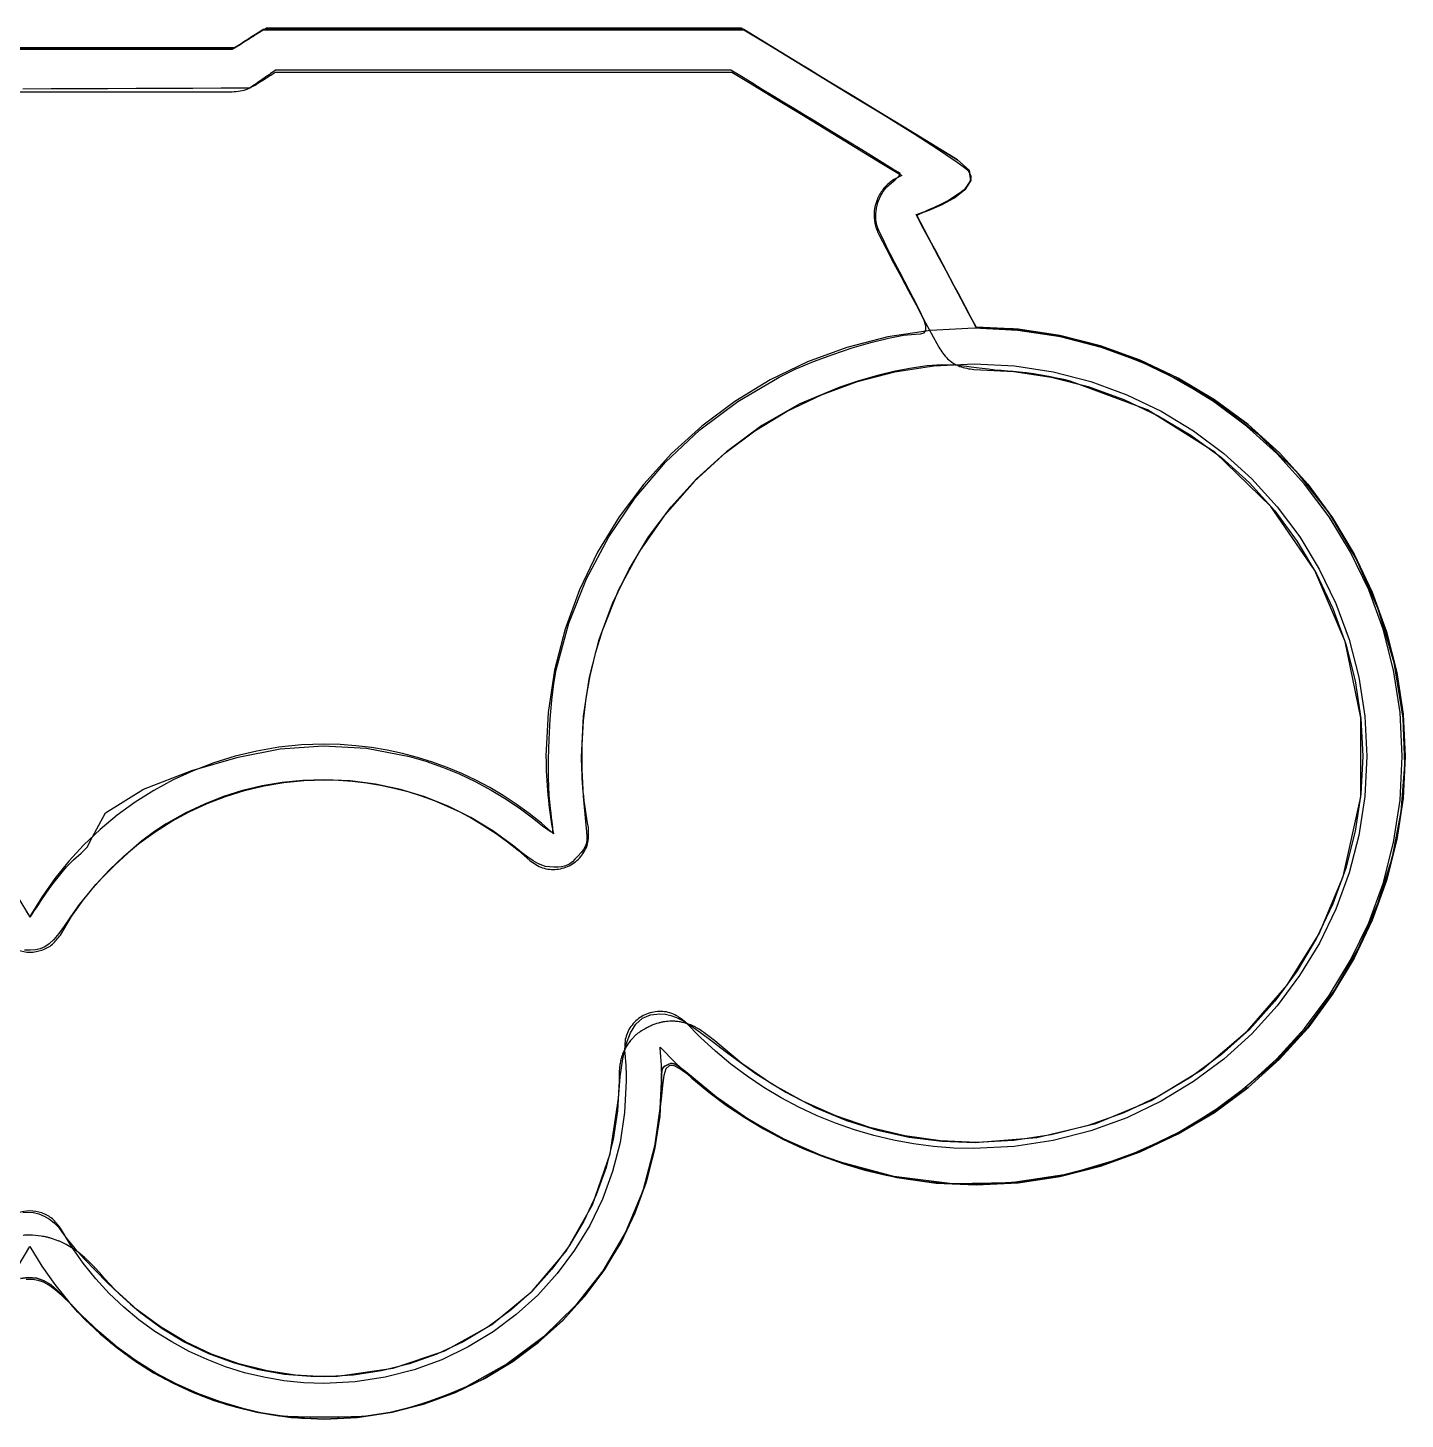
# Model space of a CAD drawing. Extents: x -76 to 72, y -38 to 37.
# Drawn here: x -2.1 to 72.2, y -38.5 to 36.7 of the extents above; entities that cross this region are included whole.
import ezdxf

# ---------------------------------------------------------------- set-up
doc = ezdxf.new("R2010")
doc.units = 0
for name, color, linetype in [('base', 7, 'CONTINUOUS'), ('other', 7, 'CONTINUOUS'), ('wall', 7, 'CONTINUOUS')]:
    doc.layers.add(name, color=color, linetype=linetype)

msp = doc.modelspace()

# ---------------------------------------------------------------- linework, layer by layer
at = {"layer": 'base', "color": 3}
msp.add_lwpolyline([(-2.505406, 35.49271), (0.356874, 35.49271), (3.219154, 35.49271), (6.081444, 35.49271), (8.943724, 35.49271), (9.151914, 35.625), (9.360114, 35.75729), (9.568304, 35.88958), (9.776504, 36.02187), (9.984694, 36.15417), (10.192884, 36.28646), (10.401084, 36.41875), (10.609274, 36.55104), (13.851044, 36.55104), (17.092814, 36.55104), (20.334584, 36.55104), (23.576354, 36.55104), (26.818134, 36.55104), (30.059904, 36.55104), (33.301674, 36.55104), (36.543444, 36.55104), (37.983964, 35.67324), (39.424484, 34.79545), (40.865004, 33.91765), (42.305524, 33.03986), (43.746044, 32.16206), (45.186564, 31.28427), (46.627084, 30.40647), (48.067604, 29.52868), (48.698364, 28.95853), (48.786764, 28.41487), (48.474044, 27.91295), (47.901454, 27.46806), (47.210244, 27.09545), (46.541634, 26.81039), (46.036894, 26.62817), (45.837264, 26.56407), (46.241734, 25.80467), (46.646204, 25.04528), (47.050674, 24.28588), (47.455144, 23.52649), (47.859624, 22.7671), (48.264094, 22.0077), (48.668564, 21.24831), (49.073334, 20.4894), (51.341214, 20.37376), (53.585684, 20.03246), (55.786794, 19.47377), (57.924614, 18.70593), (59.979224, 17.73719), (61.930684, 16.57581), (63.759064, 15.23005), (65.444434, 13.70815), (66.966334, 12.02278), (68.312104, 10.1944), (69.473474, 8.24295), (70.442214, 6.18834), (71.210054, 4.05051), (71.768744, 1.8494), (72.110044, -0.39506), (72.225684, -2.66294), (72.110044, -4.93083), (71.768744, -7.17529), (71.210044, -9.3764), (70.442204, -11.51422), (69.473474, -13.56883), (68.312094, -15.52029), (66.966334, -17.34867), (65.444434, -19.03404), (63.759064, -20.55594), (61.930684, -21.90171), (59.979224, -23.06309), (57.924624, -24.03182), (55.786794, -24.79966), (53.585684, -25.35836), (51.341224, -25.69965), (49.073334, -25.81529), (46.927234, -25.7117), (44.801134, -25.40573), (42.711914, -24.90436), (40.676464, -24.21458), (38.711664, -23.34338), (36.834384, -22.29774), (35.061514, -21.08467), (33.409924, -19.71114), (33.201214, -19.5493), (33.033764, -19.42648), (32.898444, -19.33978), (32.786114, -19.28638), (32.687614, -19.26348), (32.593914, -19.26848), (32.495814, -19.29778), (32.384134, -19.34898), (32.289634, -19.39888), (32.218934, -19.44718), (32.168534, -19.50398), (32.134934, -19.57938), (32.114834, -19.68344), (32.104734, -19.82631), (32.100734, -20.01808), (32.100324, -20.26886), (32.009424, -22.0509), (31.741084, -23.81449), (31.301864, -25.54398), (30.698264, -27.22371), (29.936794, -28.83804), (29.023964, -30.37132), (27.966294, -31.80791), (26.770284, -33.13215), (25.445924, -34.32798), (24.009284, -35.38543), (22.475994, -36.29801), (20.861684, -37.05922), (19.182004, -37.66254), (17.452574, -38.1015), (15.689024, -38.36957), (13.907004, -38.46027), (12.125074, -38.36937), (10.361534, -38.10121), (8.632044, -37.66223), (6.952284, -37.05894), (5.337904, -36.2978), (3.804574, -35.3853), (2.367964, -34.32791), (1.043724, -33.13213), (0.611414, -32.67977), (0.223364, -32.25003), (-0.136196, -31.8548), (-0.483046, -31.50596), (-0.832946, -31.21543), (-1.201686, -30.99508), (-1.605026, -30.85681), (-2.058756, -30.81251), (-2.492066, -30.86681)], dxfattribs=at)
at = {"layer": 'other', "color": 7}
for points in [[(-2.491999, -30.86636), (-2.05895, -30.81206), (-1.605232, -30.85596), (-1.201639, -30.99445), (-0.833185, -31.21459), (-0.483338, -31.50553), (-0.136072, -31.85435), (0.223081, -32.24915), (0.61117, -32.6791), (1.043702, -33.13127), (2.36817, -34.32706), (3.804775, -35.38488), (5.338014, -36.29697), (6.952385, -37.05816), (8.63187, -37.66174), (10.361481, -38.10048), (12.125196, -38.36868), (13.907001, -38.45958), (15.688803, -38.36868), (17.45252, -38.10099), (19.182131, -37.66174), (20.861613, -37.05868), (22.475987, -36.29749), (24.009226, -35.38488), (25.445829, -34.32758), (26.770296, -33.13127), (27.966091, -31.80732), (29.023906, -30.37072), (29.936512, -28.83748), (30.698223, -27.2231), (31.301804, -25.5431), (31.741052, -23.81401), (32.009252, -22.05029), (32.100202, -20.26797), (32.100732, -20.01734), (32.104832, -19.82562), (32.114632, -19.683), (32.134792, -19.57861), (32.168382, -19.50321), (32.219022, -19.44691), (32.289302, -19.39831), (32.383872, -19.34871), (32.495494, -19.29751), (32.593674, -19.26801), (32.687724, -19.26301), (32.785904, -19.28571), (32.898558, -19.33941), (33.033435, -19.42571), (33.200866, -19.5487), (33.409638, -19.71045), (35.061218, -21.084), (36.834235, -22.29685), (38.711642, -23.34278), (40.67638, -24.21405), (42.711914, -24.90393), (44.801191, -25.40519), (46.927161, -25.71111), (49.073283, -25.81447), (51.341361, -25.69923), (53.585667, -25.35764), (55.786567, -24.79902), (57.924421, -24.03111), (59.979078, -23.0627), (61.93038, -21.90101), (63.759206, -20.55535), (65.444377, -19.03348), (66.966247, -17.3478), (68.311902, -15.51949), (69.473587, -13.56818), (70.442004, -11.51353), (71.209915, -9.37568), (71.768538, -7.17478), (72.110117, -4.92995), (72.225357, -2.66239), (72.110117, -0.39431), (71.768538, 1.85), (71.209915, 4.05141), (70.442004, 6.18875), (69.473587, 8.2434), (68.311902, 10.19522), (66.966247, 12.02354), (65.444377, 13.7087), (63.759206, 15.23057), (61.93038, 16.57623), (59.979078, 17.73791), (57.924421, 18.70633), (55.786567, 19.47424), (53.585667, 20.03286), (51.341361, 20.37445), (49.073283, 20.4902), (48.668656, 21.24933), (48.264029, 22.00897), (47.859404, 22.7681), (47.455293, 23.52774), (47.050666, 24.28687), (46.646041, 25.04651), (46.241414, 25.80564), (45.837305, 26.56528), (46.036774, 26.62938), (46.541655, 26.8118), (47.210347, 27.09654), (47.901261, 27.46912), (48.473836, 27.91406), (48.786478, 28.41584), (48.698108, 28.95999), (48.067654, 29.52998), (46.626916, 30.40745), (45.186693, 31.28543), (43.745955, 32.16341), (42.305217, 33.04088), (40.864994, 33.91886), (39.424256, 34.79684), (37.984034, 35.67431), (36.543293, 36.55229), (33.301631, 36.55229), (30.059969, 36.55229), (26.817789, 36.55229), (23.576127, 36.55229), (20.334463, 36.55229), (17.092801, 36.55229), (13.85114, 36.55229), (10.608959, 36.55229), (10.401222, 36.42), (10.192965, 36.28771), (9.984709, 36.15542), (9.776453, 36.02312), (9.568197, 35.89083), (9.359941, 35.75854), (9.151685, 35.62625), (8.943428, 35.49396), (6.081682, 35.49396), (3.219324, 35.49396), (0.356969, 35.49396), (-2.505389, 35.49396)], [(10.169785, 33.56102), (10.377007, 33.69176), (10.582162, 33.8225), (10.585762, 33.8245), (10.795052, 33.95731), (11.003825, 34.09011)], [(11.013625, 34.09611), (11.208961, 34.22064), (11.275111, 34.26194), (13.851698, 34.26194), (17.093878, 34.26194), (20.333989, 34.26194), (23.576169, 34.26194), (26.818347, 34.26194), (30.060527, 34.26194), (33.300639, 34.26194), (35.900482, 34.26194), (36.792932, 33.71881), (36.792932, 33.71681), (38.232123, 32.83986), (38.234223, 32.83986), (39.67393, 31.96498), (41.111051, 31.08596), (41.115151, 31.08396), (42.556407, 30.2065), (43.996111, 29.32955), (43.996111, 29.32755), (45.072016, 28.67333)], [(-13.955357, 33.20342), (-11.091967, 33.20342), (-8.230644, 33.20342), (-5.367252, 33.20342), (-2.505929, 33.20342), (0.357463, 33.20342), (3.218787, 33.20342), (6.082179, 33.20342), (8.943502, 33.20342)], [(43.818346, 25.48954), (44.222454, 24.7299), (44.627082, 23.96974), (45.03119, 23.2101), (45.435302, 22.45045), (45.839926, 21.69081), (45.839926, 21.68881), (46.244038, 20.93124), (46.648146, 20.17314), (46.650246, 20.16914), (47.056424, 19.40898)], [(-2.614577, -30.19195), (-1.977923, -29.14033), (-1.34127, -30.19195), (-0.641055, -31.19034), (0.119106, -32.13343), (0.935594, -33.01917), (1.805309, -33.84599), (2.725149, -34.61132), (3.690981, -35.31308), (4.699705, -35.94974), (5.74822, -36.51921), (6.832392, -37.01892), (7.949635, -37.44784), (9.095818, -37.80285), (10.26784, -38.08294), (11.462082, -38.28551), (12.674929, -38.40902), (13.903794, -38.45092), (15.765696, -38.35692), (17.57437, -38.08096), (19.32, -37.6319), (20.993284, -37.01953), (22.585435, -36.25265), (24.087152, -35.34056), (25.489134, -34.29205), (26.782594, -33.11641), (27.958233, -31.82295), (29.006748, -30.42045), (29.919354, -28.91873), (30.68623, -27.32658), (31.298598, -25.6533), (31.747665, -23.90767), (32.023617, -22.09951), (32.117667, -20.23709), (32.117137, -20.1203), (32.116037, -20.00351), (32.113937, -19.88673), (32.111337, -19.76994), (32.108237, -19.65315), (32.104137, -19.53636), (32.098937, -19.41957), (32.093237, -19.3033), (32.087037, -19.18651), (32.080337, -19.06972), (32.072037, -18.95345), (32.063237, -18.83718), (32.053937, -18.72039), (32.044137, -18.60412), (32.033287, -18.48784), (32.021407, -18.37157), (32.861665, -19.2325), (33.741199, -20.04485), (34.657938, -20.8076), (35.609302, -21.52022), (36.593738, -22.18064), (37.609179, -22.78887), (38.652527, -23.34336), (39.722745, -23.84359), (40.816736, -24.28904), (41.932947, -24.67765), (43.068796, -25.00941), (44.222728, -25.28278), (45.391649, -25.49672), (46.574006, -25.65123), (47.767732, -25.74473), (48.970242, -25.77573), (51.332373, -25.65636), (53.62629, -25.30651), (55.840624, -24.73704), (57.962977, -23.96034), (59.982491, -22.98727), (61.887285, -21.83024), (63.665986, -20.5006), (65.306712, -19.00922), (66.797578, -17.36849), (68.127729, -15.59031), (69.284765, -13.68551), (70.257831, -11.666), (71.034529, -9.54313), (71.604005, -7.32931), (71.953852, -5.0354), (72.073225, -2.67327), (71.953852, -0.31114), (71.604005, 1.98278), (71.034529, 4.1966), (70.257831, 6.31947), (69.284765, 8.33898), (68.127729, 10.24378), (66.797578, 12.02248), (65.306712, 13.66321), (63.665986, 15.15407), (61.887285, 16.48422), (59.982491, 17.64126), (57.962977, 18.61432), (55.840624, 19.39102), (53.62629, 19.96049), (51.332373, 20.31034), (48.970242, 20.42972), (46.608114, 20.31034), (44.314197, 19.96049), (42.100378, 19.39102), (39.97751, 18.61432), (37.957995, 17.64126), (36.053202, 16.48422), (34.274498, 15.15407), (32.633772, 13.66321), (31.142908, 12.02248), (29.812755, 10.24378), (28.655722, 8.33898), (27.682653, 6.31947), (26.905958, 4.1966), (26.336482, 1.98278), (25.986634, -0.31114), (25.86726, -2.67327), (25.86936, -2.93682), (25.87456, -3.19985), (25.88336, -3.4634), (25.89474, -3.72643), (25.90921, -3.98895), (25.92678, -4.25198), (25.94744, -4.51398), (25.9707, -4.7765), (25.99757, -5.03798), (26.02703, -5.29998), (26.05907, -5.56095), (26.09473, -5.82191), (26.13297, -6.08236), (26.17431, -6.34229), (26.21875, -6.60222), (26.26577, -6.86112), (25.622917, -6.29423), (24.956292, -5.76042), (24.26796, -5.25967), (23.558958, -4.79303), (22.830322, -4.3605), (22.083597, -3.96311), (21.320337, -3.60138), (20.541057, -3.2753), (19.747823, -2.98591), (18.94167, -2.73373), (18.123633, -2.51824), (17.29526, -2.3415), (16.457584, -2.20249), (15.612158, -2.10329), (14.760531, -2.04279), (13.903217, -2.02259), (12.675386, -2.06449), (11.462542, -2.18748), (10.268816, -2.39005), (9.09731, -2.66962), (7.951643, -3.02515), (6.834916, -3.45304), (5.750743, -3.95275), (4.702747, -4.5217), (3.694539, -5.15784), (2.728707, -5.85961), (1.808867, -6.6239), (0.939153, -7.45021), (0.122664, -8.33542), (-0.637497, -9.278), (-1.337711, -10.27536), (-1.974881, -11.32646), (-2.612053, -10.27536)], [(28.156356, -6.521), (28.111396, -6.26882), (28.070576, -6.02853), (28.033366, -5.79805), (27.998226, -5.55207), (27.998226, -5.55154), (27.998226, -5.55101), (27.998226, -5.55048), (27.998226, -5.54995), (27.963086, -5.31173), (27.935696, -5.07918), (27.908306, -4.83113), (27.882986, -4.59084), (27.861296, -4.35881), (27.843726, -4.11645), (27.828226, -3.8684), (27.812716, -3.62604), (27.802916, -3.39195), (27.795116, -3.15165), (27.791016, -2.90722), (27.788916, -2.71395), (27.900538, -0.50685), (28.22248, 1.59845), (28.743897, 3.62571), (29.454965, 5.57133), (30.347418, 7.42083), (31.406267, 9.16698), (32.626864, 10.79789), (33.994223, 12.30167), (35.500072, 13.66851), (37.128914, 14.88963), (38.877129, 15.95209), (40.728694, 16.84248), (42.669662, 17.55355), (44.698995, 18.07496), (46.802742, 18.39536), (48.970568, 18.50491), (51.138913, 18.39536), (53.242142, 18.07496), (55.271477, 17.55355), (57.212961, 16.84248), (59.064525, 15.95209), (60.812741, 14.88963), (62.441582, 13.66851), (63.947432, 12.30167), (65.314275, 10.79789), (66.535388, 9.16698), (67.593721, 7.42083), (68.486174, 5.57133), (69.197241, 3.62571), (69.718656, 1.59845), (70.041117, -0.50685), (70.150154, -2.67313), (70.041117, -4.84095), (69.718656, -6.9447), (69.197241, -8.97403), (68.486174, -10.91914), (67.595787, -12.76863), (66.533321, -14.51478), (65.314275, -16.14362), (63.947432, -17.64947), (62.441582, -19.01683), (60.810672, -20.23743), (59.064525, -21.29628), (57.215027, -22.18873), (55.269408, -22.8998), (53.242142, -23.42121), (51.136844, -23.74316), (48.947314, -23.85478), (47.867277, -23.82528), (46.773288, -23.73948), (45.691182, -23.59892), (44.617347, -23.40152), (43.558498, -23.1514), (42.519283, -22.84858), (41.494023, -22.48943), (40.492016, -22.08325), (39.511714, -21.62436), (38.554668, -21.11432), (37.622941, -20.55776), (36.720672, -19.95211), (35.849407, -19.29996), (35.007598, -18.60078), (34.200929, -17.85664), (33.396325, -17.03033)], [(48.959148, 18.20233), (51.111473, 18.09278), (53.130987, 17.78427), (55.116913, 17.28042), (57.047027, 16.58693), (58.902211, 15.71204), (60.665929, 14.66301), (62.310272, 13.45223), (63.824392, 12.08488), (65.191232, 10.57127), (66.402529, 8.92693), (67.448978, 7.16683), (68.324375, 5.30958), (69.019422, 3.37791), (69.523269, 1.39354), (69.830228, -0.62804), (69.935648, -2.66513), (69.830228, -4.70221), (69.523269, -6.72379), (69.019422, -8.70817), (68.324375, -10.63984), (67.448978, -12.49709), (66.402529, -14.25667), (65.191232, -15.90153), (63.824392, -17.41513), (62.310272, -18.78249), (60.665929, -19.99327), (58.902211, -21.0423), (57.047027, -21.91718), (55.116913, -22.61016), (53.130987, -23.11452), (51.111473, -23.42303), (49.070255, -23.52639), (47.14634, -23.43289), (45.23018, -23.15746), (43.347606, -22.70632), (41.509477, -22.08311), (39.732323, -21.294), (38.038887, -20.35246), (36.443119, -19.25899), (34.873187, -17.95416)], [(-0.331826, -12.32335), (0.271239, -11.32754), (0.89859, -10.43509), (1.578135, -9.59122), (2.30884, -8.80005), (3.086054, -8.06211), (3.908225, -7.37843), (4.773288, -6.74953), (5.67556, -6.18109), (6.613487, -5.67104), (7.58397, -5.22611), (8.580291, -4.84112), (9.605551, -4.52486), (10.654066, -4.27268), (11.720667, -4.09336), (12.806906, -3.98381), (13.914333, -3.94451), (14.669843, -3.96411), (15.435687, -4.01681), (16.18758, -4.10461), (16.935337, -4.22967), (17.677927, -4.3878), (18.410183, -4.58107), (19.131069, -4.80586), (19.838002, -5.0658), (20.539251, -5.3588), (21.222413, -5.68075), (21.886972, -6.03421), (22.541197, -6.42334), (23.175784, -6.83933), (23.79125, -7.2884), (24.385012, -7.76485), (24.992209, -8.30177)], [(31.546769, -17.21812), (31.435666, -17.26882)], [(31.935378, -17.07959), (31.837708, -17.10909)], [(32.544639, -16.98159), (32.451109, -16.98759)], [(33.310489, -17.06169), (33.210749, -17.03789)], [(33.908386, -17.28805), (33.796764, -17.23325)], [(30.515303, -17.92146), (30.464663, -17.97776)], [(31.019667, -17.49772), (30.949387, -17.54422)], [(31.312674, -17.32982), (31.216554, -17.38042)], [(34.263404, -17.49891), (34.129043, -17.41311)], [(34.552792, -17.7061), (34.384842, -17.58311)], [(34.812207, -17.90556), (34.603432, -17.7433)], [(30.070373, -18.59116), (30.036783, -18.66766)], [(30.109187, -18.5677), (30.121067, -18.68087), (30.130867, -18.78057), (30.138667, -18.86427), (30.146467, -18.96397)], [(29.832135, -19.52859), (29.822335, -19.67121)], [(29.886405, -19.15755), (29.867275, -19.26142)], [(30.148567, -18.99707), (30.156367, -19.09887), (30.164167, -19.19807), (30.170367, -19.29777), (30.176067, -19.39957), (30.179667, -19.50086), (30.183767, -19.60056)], [(30.191567, -19.83516), (30.195667, -19.93645), (30.195667, -20.01865), (30.195667, -20.11993), (30.195667, -20.18863), (30.109367, -21.90532), (29.863389, -23.52228), (29.462894, -25.08291), (28.914093, -26.57894), (28.228862, -28.00108), (27.414443, -29.34466), (26.476516, -30.59885), (25.423866, -31.75692), (24.265798, -32.80957), (23.012128, -33.74698), (21.668023, -34.56347), (20.246404, -35.24921), (18.75037, -35.79388), (17.189744, -36.19644), (15.57227, -36.44242), (13.888652, -36.52612), (12.804998, -36.49102), (11.720825, -36.38198), (10.652676, -36.20008), (9.603643, -35.94997), (8.580449, -35.63164), (7.579993, -35.24716), (6.609509, -34.79965), (5.672101, -34.29218), (4.76983, -33.72168), (3.904251, -33.09484), (3.084145, -32.41116), (2.304863, -31.67116), (1.576227, -30.87999), (0.894615, -30.03405), (0.26778, -29.14159), (-0.333734, -28.14527)], [(29.812535, -20.00344), (29.812535, -20.20446), (29.730365, -21.82194), (29.494206, -23.36086), (29.111282, -24.8786), (28.582116, -26.34931), (27.916006, -27.76318), (27.115022, -29.10676), (26.191563, -30.36095), (25.150285, -31.51334), (23.995833, -32.5541), (22.742161, -33.48014), (21.400125, -34.27699), (19.984192, -34.94465), (18.511413, -35.47382), (16.997811, -35.85674), (15.458886, -36.09342), (13.908075, -36.17142), (12.355199, -36.09132), (10.816276, -35.85671), (9.302672, -35.47224), (7.827826, -34.94255), (6.411892, -34.27696), (5.070373, -33.48011), (3.816184, -32.55407), (2.640545, -31.49367), (2.289147, -31.12418), (1.919662, -30.71645), (1.913972, -30.71045), (1.554865, -30.3137)], [(29.818235, -19.78077), (29.814635, -19.97404)], [(30.185867, -19.63156), (30.189467, -19.71786), (30.189467, -19.80156)], [(-1.378806, -28.57944), (-1.832008, -28.53444)], [(-0.458966, -28.8311), (-0.863075, -28.69261)], [(0.342017, -29.25123), (-0.027468, -29.03057)], [(0.976604, -29.74113), (0.626757, -29.45225)], [(1.49027, -30.245), (1.144554, -29.89564)]]:
    msp.add_lwpolyline(points, dxfattribs=at)
for points, knots in [([(11.003825, 34.09011), (11.004915, 34.090774), (11.007096, 34.092103), (11.010362, 34.094103), (11.012537, 34.095441), (11.013625, 34.09611)], [0, 0, 0, 0, 0.00383, 0.007661, 0.011491, 0.011491, 0.011491, 0.011491]), ([(8.943502, 33.20342), (9.087381, 33.211685), (9.374511, 33.22818), (9.793026, 33.350225), (10.044016, 33.490653), (10.169785, 33.56102)], [0, 0, 0, 0, 0.431506, 0.861128, 1.292634, 1.292634, 1.292634, 1.292634]), ([(45.072016, 28.67333), (44.875829, 28.582625), (44.485323, 28.402078), (44.023655, 27.938088), (43.700837, 27.374533), (43.552745, 26.742177), (43.57411, 26.087984), (43.736675, 25.689656), (43.818346, 25.48954)], [0, 0, 0, 0, 0.644078, 1.282028, 1.926106, 2.570184, 3.208135, 3.852213, 3.852213, 3.852213, 3.852213]), ([(47.056424, 19.40898), (47.203754, 19.190547), (47.496373, 18.756709), (48.181557, 18.322186), (48.698748, 18.242467), (48.959148, 18.20233)], [0, 0, 0, 0, 0.785025, 1.55917, 2.344194, 2.344194, 2.344194, 2.344194]), ([(24.992209, -8.30177), (25.212691, -8.453777), (25.649363, -8.754831), (26.465481, -8.826422), (27.235759, -8.586724), (27.84036, -8.052645), (28.202648, -7.317852), (28.171887, -6.788352), (28.156356, -6.521)], [0, 0, 0, 0, 0.791867, 1.568317, 2.360184, 3.152052, 3.928502, 4.720369, 4.720369, 4.720369, 4.720369]), ([(-3.618964, -12.32135), (-3.48619, -12.498315), (-3.222472, -12.849807), (-2.631075, -13.170722), (-1.975982, -13.287465), (-1.320748, -13.17152), (-0.72896, -12.851324), (-0.464815, -12.500153), (-0.331826, -12.32335)], [0, 0, 0, 0, 0.657145, 1.305234, 1.962378, 2.619523, 3.267612, 3.924757, 3.924757, 3.924757, 3.924757]), ([(33.396325, -17.03033), (33.187911, -16.862706), (32.775131, -16.530714), (31.967667, -16.398848), (31.182636, -16.580008), (30.540355, -17.066392), (30.123942, -17.770656), (30.114137, -18.300287), (30.109187, -18.5677)], [0, 0, 0, 0, 0.790878, 1.566393, 2.357271, 3.148149, 3.923664, 4.714542, 4.714542, 4.714542, 4.714542]), ([(31.435666, -17.26882), (31.421839, -17.275269), (31.394186, -17.288167), (31.353178, -17.308505), (31.326176, -17.322715), (31.312674, -17.32982)], [0, 0, 0, 0, 0.04577, 0.091537, 0.137306, 0.137306, 0.137306, 0.137306]), ([(31.837708, -17.10909), (31.804742, -17.11944), (31.738819, -17.140136), (31.641707, -17.176529), (31.578418, -17.204255), (31.546769, -17.21812)], [0, 0, 0, 0, 0.103646, 0.207265, 0.31091, 0.31091, 0.31091, 0.31091]), ([(32.451109, -16.98759), (32.392964, -16.99253), (32.276717, -17.002406), (32.104136, -17.033193), (31.991644, -17.064121), (31.935378, -17.07959)], [0, 0, 0, 0, 0.175008, 0.349888, 0.524895, 0.524895, 0.524895, 0.524895]), ([(33.210749, -17.03789), (33.137678, -17.022956), (32.991624, -16.993107), (32.768172, -16.974221), (32.619179, -16.979133), (32.544639, -16.98159)], [0, 0, 0, 0, 0.223628, 0.44699, 0.670618, 0.670618, 0.670618, 0.670618]), ([(33.796764, -17.23325), (33.744547, -17.209334), (33.640149, -17.161518), (33.477444, -17.104115), (33.366154, -17.075835), (33.310489, -17.06169)], [0, 0, 0, 0, 0.172249, 0.344377, 0.516626, 0.516626, 0.516626, 0.516626]), ([(30.464663, -17.97776), (30.412255, -18.040068), (30.307514, -18.164596), (30.175085, -18.370617), (30.105293, -18.517611), (30.070373, -18.59116)], [0, 0, 0, 0, 0.244104, 0.487863, 0.731968, 0.731968, 0.731968, 0.731968]), ([(30.949387, -17.54422), (30.897024, -17.581181), (30.792345, -17.655071), (30.646969, -17.78141), (30.559205, -17.874763), (30.515303, -17.92146)], [0, 0, 0, 0, 0.192208, 0.384246, 0.576454, 0.576454, 0.576454, 0.576454]), ([(31.216554, -17.38042), (31.194162, -17.392572), (31.149382, -17.416875), (31.083704, -17.456004), (31.041014, -17.483814), (31.019667, -17.49772)], [0, 0, 0, 0, 0.076426, 0.15284, 0.229266, 0.229266, 0.229266, 0.229266]), ([(34.129043, -17.41311), (34.105152, -17.398132), (34.057374, -17.368179), (33.983754, -17.326455), (33.93351, -17.300852), (33.908386, -17.28805)], [0, 0, 0, 0, 0.084588, 0.169161, 0.253748, 0.253748, 0.253748, 0.253748]), ([(34.384842, -17.58311), (34.371592, -17.573407), (34.345094, -17.554002), (34.304602, -17.525927), (34.277137, -17.507916), (34.263404, -17.49891)], [0, 0, 0, 0, 0.049266, 0.09853, 0.147796, 0.147796, 0.147796, 0.147796]), ([(34.603432, -17.7433), (34.597851, -17.739105), (34.586689, -17.730715), (34.569808, -17.718314), (34.558464, -17.710171), (34.552792, -17.7061)], [0, 0, 0, 0, 0.020946, 0.041891, 0.062837, 0.062837, 0.062837, 0.062837]), ([(34.873187, -17.95416), (34.866485, -17.948668), (34.853082, -17.937684), (34.832754, -17.921482), (34.819056, -17.910867), (34.812207, -17.90556)], [0, 0, 0, 0, 0.025994, 0.051987, 0.077981, 0.077981, 0.077981, 0.077981]), ([(30.036783, -18.66766), (30.01521, -18.720502), (29.97208, -18.826149), (29.921767, -18.990055), (29.898195, -19.101705), (29.886405, -19.15755)], [0, 0, 0, 0, 0.171176, 0.342232, 0.513408, 0.513408, 0.513408, 0.513408]), ([(29.867275, -19.26142), (29.861973, -19.290908), (29.85137, -19.349879), (29.839644, -19.439027), (29.834638, -19.498734), (29.832135, -19.52859)], [0, 0, 0, 0, 0.089876, 0.179734, 0.26961, 0.26961, 0.26961, 0.26961]), ([(30.146467, -18.96397), (30.146675, -18.967649), (30.147091, -18.975008), (30.147791, -18.986042), (30.148308, -18.993394), (30.148567, -18.99707)], [0, 0, 0, 0, 0.011056, 0.022111, 0.033167, 0.033167, 0.033167, 0.033167]), ([(29.822335, -19.67121), (29.821646, -19.683374), (29.820269, -19.707701), (29.818902, -19.744227), (29.818457, -19.768589), (29.818235, -19.78077)], [0, 0, 0, 0, 0.036549, 0.073097, 0.109646, 0.109646, 0.109646, 0.109646]), ([(-0.333734, -28.14527), (-0.466587, -27.968079), (-0.730458, -27.616143), (-1.322513, -27.294947), (-1.978336, -27.178368), (-2.63416, -27.294947), (-3.226215, -27.616143), (-3.490086, -27.968079), (-3.622939, -28.14527)], [0, 0, 0, 0, 0.657809, 1.306536, 1.964345, 2.622154, 3.270881, 3.92869, 3.92869, 3.92869, 3.92869]), ([(-1.832008, -28.53444), (-1.889069, -28.530186), (-2.003149, -28.521681), (-2.175013, -28.524358), (-2.288773, -28.536411), (-2.345673, -28.54244)], [0, 0, 0, 0, 0.171604, 0.343087, 0.514691, 0.514691, 0.514691, 0.514691]), ([(-0.863075, -28.69261), (-0.919115, -28.674751), (-1.031152, -28.639046), (-1.203744, -28.601173), (-1.320438, -28.586686), (-1.378806, -28.57944)], [0, 0, 0, 0, 0.176393, 0.352656, 0.529049, 0.529049, 0.529049, 0.529049]), ([(-0.027468, -29.03057), (-0.073498, -29.004443), (-0.165531, -28.952205), (-0.309826, -28.885502), (-0.409243, -28.849237), (-0.458966, -28.8311)], [0, 0, 0, 0, 0.158744, 0.317392, 0.476136, 0.476136, 0.476136, 0.476136]), ([(0.626757, -29.45225), (0.596505, -29.428001), (0.536013, -29.379511), (0.440936, -29.312389), (0.374994, -29.271618), (0.342017, -29.25123)], [0, 0, 0, 0, 0.116295, 0.232553, 0.348848, 0.348848, 0.348848, 0.348848]), ([(1.144554, -29.89564), (1.126584, -29.877733), (1.090647, -29.841921), (1.034623, -29.79038), (0.995945, -29.757547), (0.976604, -29.74113)], [0, 0, 0, 0, 0.076102, 0.152193, 0.228295, 0.228295, 0.228295, 0.228295]), ([(1.554865, -30.3137), (1.547814, -30.305949), (1.533712, -30.290447), (1.512177, -30.267544), (1.497572, -30.252515), (1.49027, -30.245)], [0, 0, 0, 0, 0.031435, 0.062869, 0.094304, 0.094304, 0.094304, 0.094304])]:
    msp.add_open_spline(points, degree=3, knots=knots, dxfattribs=at)
for points in [[(29.814635, -19.97404), (29.814385, -19.977305), (29.813885, -19.983836), (29.813185, -19.993636), (29.812752, -20.000172), (29.812535, -20.00344)], [(30.183767, -19.60056), (30.183978, -19.604006), (30.1844, -19.610898), (30.1851, -19.621231), (30.185611, -19.628117), (30.185867, -19.63156)], [(30.189467, -19.80156), (30.189674, -19.805295), (30.190088, -19.812765), (30.190789, -19.823965), (30.191308, -19.831428), (30.191567, -19.83516)]]:
    msp.add_open_spline(points, degree=3, dxfattribs=at)
at = {"layer": 'wall', "color": 7}
for points in [[(-2.508696, 35.59457), (-1.060476, 35.59457), (0.387734, 35.59457), (1.835954, 35.59457), (3.284164, 35.59457), (4.732384, 35.59457), (6.180594, 35.59457), (7.628814, 35.59457), (9.077024, 35.59457), (9.184264, 35.66057), (9.291494, 35.72657), (9.398724, 35.79257), (9.505954, 35.85857), (9.613194, 35.92457), (9.720424, 35.99057), (9.827654, 36.05657), (9.934884, 36.12257), (10.042124, 36.18857), (10.149354, 36.25457), (10.256584, 36.32057), (10.363814, 36.38657), (10.471044, 36.45257), (10.578274, 36.51857), (10.685504, 36.58457), (10.792744, 36.65057), (12.393494, 36.65057), (13.994254, 36.65057), (15.595014, 36.65057), (17.195774, 36.65057), (18.796534, 36.65057), (20.397294, 36.65057), (21.998054, 36.65057), (23.598814, 36.65057), (25.199574, 36.65057), (26.800334, 36.65057), (28.401094, 36.65057), (30.001854, 36.65057), (31.602614, 36.65057), (33.203374, 36.65057), (34.804134, 36.65057), (36.404894, 36.65057), (37.151824, 36.1954), (37.898744, 35.74023), (38.645674, 35.28506), (39.392594, 34.82989), (40.139524, 34.37471), (40.886444, 33.91954), (41.633374, 33.46437), (42.380294, 33.0092), (43.586054, 32.26945), (44.721394, 31.56334), (45.760734, 30.90745), (46.678464, 30.31839), (47.448994, 29.81276), (48.046714, 29.40715), (48.446034, 29.11816), (48.621354, 28.9624), (48.699654, 28.83739), (48.754954, 28.73145), (48.786854, 28.63745), (48.794854, 28.54835), (48.779254, 28.45705), (48.739554, 28.35639), (48.675354, 28.23929), (48.586454, 28.09865), (48.500954, 27.99358), (48.375254, 27.87491), (48.214764, 27.74628), (48.024874, 27.61133), (47.810994, 27.47373), (47.578534, 27.33711), (47.332884, 27.20512), (47.079464, 27.08141), (46.928624, 27.01151), (46.777794, 26.94161), (46.626954, 26.87171), (46.476124, 26.80181), (46.325284, 26.73191), (46.174454, 26.66201), (46.023614, 26.59211), (45.872774, 26.52221), (46.073584, 26.14351), (46.274394, 25.76482), (46.475204, 25.38612), (46.676014, 25.00743), (46.876824, 24.62873), (47.077644, 24.25004), (47.278444, 23.87134), (47.479254, 23.49265), (47.680074, 23.11395), (47.880874, 22.73525), (48.081684, 22.35656), (48.282504, 21.97786), (48.483304, 21.59917), (48.684114, 21.22047), (48.884924, 20.84177), (49.085734, 20.46308), (49.208224, 20.46301), (49.330724, 20.46295), (49.453214, 20.46288), (49.575704, 20.46281), (49.698204, 20.46275), (49.820694, 20.46268), (49.943184, 20.46262), (50.065674, 20.46255), (51.071834, 20.41625), (52.168454, 20.2826), (53.331994, 20.06789), (54.538914, 19.77839), (55.765694, 19.42035), (56.988784, 19.00002), (58.184664, 18.52367), (59.329784, 17.99756), (61.927614, 16.50582), (64.269154, 14.73169), (66.339474, 12.69693), (68.123634, 10.42332), (69.606704, 7.93265), (70.773734, 5.2467), (71.609804, 2.38724), (72.099964, -0.62395), (72.198064, -3.1403), (71.994864, -5.67257), (71.503464, -8.18554), (70.736944, -10.64401), (69.708424, -13.01274), (68.430984, -15.25653), (66.917724, -17.34016), (65.181734, -19.22841), (62.684224, -21.32879), (59.972504, -23.03579), (57.087354, -24.34029), (54.069564, -25.23323), (50.959924, -25.7055), (47.799204, -25.748), (44.628204, -25.35169), (41.487704, -24.50746), (40.503014, -24.14332), (39.540124, -23.73608), (38.597064, -23.28462), (37.671854, -22.78782), (36.762514, -22.24456), (35.867064, -21.65371), (34.983534, -21.01417), (34.109934, -20.3248), (33.529544, -19.85843), (33.082084, -19.53938), (32.747794, -19.37609), (32.506904, -19.37709), (32.339664, -19.55069), (32.226304, -19.90541), (32.147004, -20.44971), (32.082104, -21.19203), (31.731874, -23.73023), (31.084804, -26.12871), (30.151444, -28.37191), (28.942334, -30.44426), (27.468034, -32.3302), (25.739104, -34.01416), (23.766074, -35.48057), (21.559524, -36.71388), (21.226154, -36.86594), (20.845724, -37.0262), (20.431534, -37.18986), (19.996864, -37.35208), (19.555014, -37.50804), (19.119274, -37.65291), (18.702924, -37.78187), (18.319254, -37.8901), (17.784944, -38.02672), (17.309074, -38.1343), (16.860214, -38.2162), (16.406914, -38.2757), (15.917734, -38.3162), (15.361244, -38.341), (14.706004, -38.3534), (13.920554, -38.3564), (13.141104, -38.3534), (12.489064, -38.341), (11.934694, -38.3166), (11.448224, -38.2771), (10.999894, -38.2193), (10.559964, -38.1402), (10.098654, -38.03667), (9.586214, -37.90561), (8.303074, -37.52319), (7.082794, -37.07476), (5.920574, -36.55756), (4.811624, -35.96882), (3.751134, -35.30576), (2.734304, -34.56561), (1.756334, -33.74562), (0.812444, -32.843), (0.231004, -32.25774), (-0.240576, -31.80338), (-0.627566, -31.46364), (-0.955216, -31.22221), (-1.248796, -31.0628), (-1.533556, -30.9691), (-1.834746, -30.9248), (-2.177636, -30.9137)], [(-2.164256, -11.06387), (-2.065356, -11.21255), (-1.966456, -11.36123), (-1.853556, -11.19228), (-1.740656, -11.02332), (-1.627766, -10.85437), (-1.514866, -10.68541), (-1.401966, -10.51646), (-1.289066, -10.3475), (-1.176166, -10.17855), (-1.063266, -10.0096), (-0.852636, -9.70935), (-0.599706, -9.37372), (-0.314036, -9.014), (-0.005206, -8.64153), (0.372534, -8.26761), (0.791174, -7.90357), (1.130504, -7.56072), (1.270334, -7.25038), (1.270334, -7.25038), (1.270334, -7.25038), (1.270334, -7.25038), (1.270334, -7.25038), (1.270334, -7.25038), (1.270334, -7.25038), (1.270334, -7.25038), (1.270084, -7.25067), (2.100124, -5.72389), (4.149784, -4.45378), (6.758394, -3.44856), (9.265284, -2.71645), (11.534494, -2.26566), (13.849914, -2.10441), (16.180544, -2.24092), (18.495404, -2.68339), (19.387174, -2.94387), (20.284854, -3.26058), (21.177954, -3.62826), (22.055914, -4.04164), (22.908234, -4.49544), (23.724374, -4.98439), (24.493824, -5.5032), (25.206044, -6.04661), (25.402614, -6.20467), (25.588054, -6.34983), (25.758144, -6.47907), (25.908684, -6.58938), (26.035484, -6.67778), (26.134284, -6.74118), (26.200984, -6.77658), (26.231284, -6.78158), (26.238284, -6.74478), (26.238024, -6.66178), (26.231024, -6.53798), (26.217624, -6.37864), (26.198524, -6.18905), (26.174124, -5.9745), (26.144924, -5.74028), (26.111424, -5.49168), (26.043624, -4.76631), (26.010724, -3.86154), (26.010194, -2.83717), (26.039794, -1.75299), (26.097094, -0.66878), (26.179694, 0.35566), (26.285154, 1.26055), (26.411094, 1.9861), (27.109664, 4.51073), (28.062384, 6.91034), (29.257234, 9.16914), (30.682234, 11.27138), (32.325374, 13.20127), (34.174664, 14.94306), (36.218084, 16.48096), (38.443654, 17.79921), (39.320104, 18.22057), (40.299834, 18.63265), (41.337424, 19.02118), (42.387474, 19.3719), (43.404574, 19.67055), (44.343334, 19.90286), (45.158324, 20.05458), (45.804164, 20.11138), (46.083004, 20.12888), (46.271784, 20.19248), (46.365384, 20.32724), (46.358384, 20.55811), (46.246494, 20.91005), (46.024244, 21.40806), (45.686534, 22.0771), (45.228294, 22.94216), (44.952764, 23.46154), (44.689824, 23.96652), (44.445644, 24.44458), (44.226394, 24.88322), (44.038254, 25.26991), (43.887414, 25.59215), (43.780034, 25.83741), (43.722334, 25.99319), (43.664434, 26.2917), (43.656434, 26.60267), (43.694734, 26.91791), (43.777034, 27.22923), (43.900554, 27.52844), (44.062544, 27.80735), (44.260224, 28.05776), (44.490844, 28.27149), (44.602094, 28.36129), (44.702624, 28.44789), (44.790424, 28.52919), (44.863624, 28.60309), (44.920224, 28.66749), (44.958224, 28.72029), (44.975624, 28.75939), (44.970624, 28.78269), (44.861734, 28.85319), (44.581744, 29.02758), (44.149524, 29.2943), (43.583974, 29.64174), (42.903974, 30.05834), (42.128404, 30.53249), (41.276164, 31.05263), (40.366124, 31.60716), (39.800884, 31.95131), (39.235654, 32.29547), (38.670414, 32.63963), (38.105174, 32.98379), (37.539944, 33.32795), (36.974704, 33.67211), (36.409464, 34.01627), (35.844224, 34.36043), (34.308694, 34.36043), (32.773164, 34.36043), (31.237624, 34.36043), (29.702094, 34.36043), (28.166564, 34.36043), (26.631024, 34.36043), (25.095494, 34.36043), (23.559954, 34.36043), (22.024424, 34.36043), (20.488894, 34.36043), (18.953354, 34.36043), (17.417824, 34.36043), (15.882284, 34.36043), (14.346754, 34.36043), (12.811224, 34.36043), (11.275684, 34.36043), (11.188084, 34.29993), (11.100484, 34.23943), (11.012884, 34.17893), (10.925284, 34.11843), (10.837684, 34.05793), (10.750084, 33.99743), (10.662484, 33.93693), (10.574884, 33.87643), (10.487284, 33.81593), (10.399684, 33.75543), (10.312084, 33.69493), (10.224484, 33.63443), (10.136884, 33.57393), (10.049284, 33.51343), (9.961684, 33.45293), (9.874084, 33.39243), (8.343994, 33.38643), (6.813894, 33.38043), (5.283804, 33.37443), (3.753714, 33.36843), (2.223624, 33.36243), (0.693534, 33.35643), (-0.836556, 33.35043), (-2.366646, 33.34443)], [(-2.366216, -27.31137), (-2.080786, -27.27847), (-1.786866, -27.29997), (-1.491406, -27.37247), (-1.201386, -27.49239), (-0.923786, -27.65628), (-0.665586, -27.86063), (-0.433756, -28.10196), (-0.235276, -28.37679), (0.034774, -28.75082), (0.446674, -29.24192), (0.966764, -29.81566), (1.561394, -30.43763), (2.196874, -31.07341), (2.839564, -31.68857), (3.455794, -32.2487), (4.011904, -32.71939), (5.165894, -33.5638), (6.385364, -34.29421), (7.662214, -34.90801), (8.988374, -35.4026), (10.355784, -35.77537), (11.756344, -36.02373), (13.181994, -36.14508), (14.624654, -36.13708), (17.624034, -35.70838), (20.405824, -34.77019), (22.921094, -33.37089), (25.120884, -31.55884), (26.956264, -29.38244), (28.378284, -26.89004), (29.338004, -24.13003), (29.786484, -21.15078), (29.878484, -19.98479), (30.012694, -19.01095), (30.194424, -18.21824), (30.429034, -17.59562), (30.721894, -17.13206), (31.078354, -16.81654), (31.503764, -16.63804), (32.003484, -16.58554), (32.308574, -16.60454), (32.605174, -16.66324), (32.918424, -16.77596), (33.273444, -16.95711), (33.695334, -17.22109), (34.209224, -17.58228), (34.840224, -18.05508), (35.613464, -18.65388), (37.205294, -19.8135), (38.809274, -20.81148), (40.431384, -21.64997), (42.077574, -22.33115), (43.753804, -22.85718), (45.466054, -23.23024), (47.220284, -23.45249), (49.022434, -23.52609), (52.358214, -23.26286), (55.542664, -22.49541), (58.529654, -21.25709), (61.273024, -19.58124), (63.726644, -17.50121), (65.844374, -15.05035), (67.580054, -12.262), (68.887544, -9.16952), (69.828474, -4.86732), (69.842174, -0.59883), (68.994824, 3.51574), (67.352634, 7.3562), (64.981804, 10.80234), (61.948544, 13.73396), (58.319034, 16.03087), (54.159494, 17.57284), (53.801224, 17.65884), (53.410104, 17.74304), (52.998734, 17.82334), (52.579764, 17.89754), (52.165824, 17.96354), (51.769524, 18.01924), (51.403514, 18.06254), (51.080404, 18.09124), (50.768734, 18.11514), (50.435504, 18.14464), (50.091034, 18.17854), (49.745664, 18.21574), (49.409724, 18.25504), (49.093534, 18.29534), (48.807434, 18.33544), (48.561754, 18.37414), (47.929924, 18.44324), (47.221894, 18.45024), (46.443844, 18.39684), (45.601994, 18.28368), (44.702544, 18.11178), (43.751694, 17.88218), (42.755654, 17.59588), (41.720614, 17.25391), (39.567444, 16.34364), (37.522474, 15.17356), (35.610114, 13.76875), (33.854824, 12.15425), (32.281034, 10.35513), (30.913184, 8.39645), (29.775714, 6.30326), (28.893074, 4.10064), (28.520454, 2.87618), (28.226724, 1.6723), (28.009964, 0.46634), (27.868274, -0.76436), (27.799774, -2.04248), (27.802774, -3.39068), (27.874874, -4.83162), (28.014504, -6.38798), (28.048504, -6.72931), (28.066204, -6.99936), (28.063204, -7.21485), (28.035604, -7.39252), (27.979004, -7.54909), (27.889204, -7.7013), (27.762044, -7.86585), (27.593264, -8.05949), (27.433634, -8.23115), (27.289844, -8.36745), (27.153604, -8.4722), (27.016634, -8.5492), (26.870654, -8.6023), (26.707354, -8.6353), (26.518464, -8.6519), (26.295684, -8.6559), (26.060574, -8.6479), (25.847794, -8.6185), (25.641014, -8.5597), (25.423914, -8.463), (25.180184, -8.31994), (24.893484, -8.12199), (24.547494, -7.86068), (24.125894, -7.5275), (23.000374, -6.70136), (21.821654, -5.97999), (20.594884, -5.36521), (19.325234, -4.85881), (18.017854, -4.4626), (16.677904, -4.1784), (15.310534, -4.00799), (13.920914, -3.95319), (12.751144, -3.98969), (11.630024, -4.0948), (10.547674, -4.27126), (9.494204, -4.52181), (8.459744, -4.84918), (7.434404, -5.25611), (6.408294, -5.74533), (5.371554, -6.31958), (4.737074, -6.73692), (4.047794, -7.26489), (3.329654, -7.87823), (2.608604, -8.55169), (1.910594, -9.25998), (1.261574, -9.97785), (0.687474, -10.68004), (0.214264, -11.34127), (-0.123006, -11.84181), (-0.418786, -12.24477), (-0.684556, -12.55966), (-0.931796, -12.79598), (-1.171996, -12.96324), (-1.416626, -13.07094), (-1.677176, -13.12854), (-1.965106, -13.14564), (-2.274026, -13.13244)]]:
    msp.add_lwpolyline(points, dxfattribs=at)

doc.saveas('drawing.dxf')
